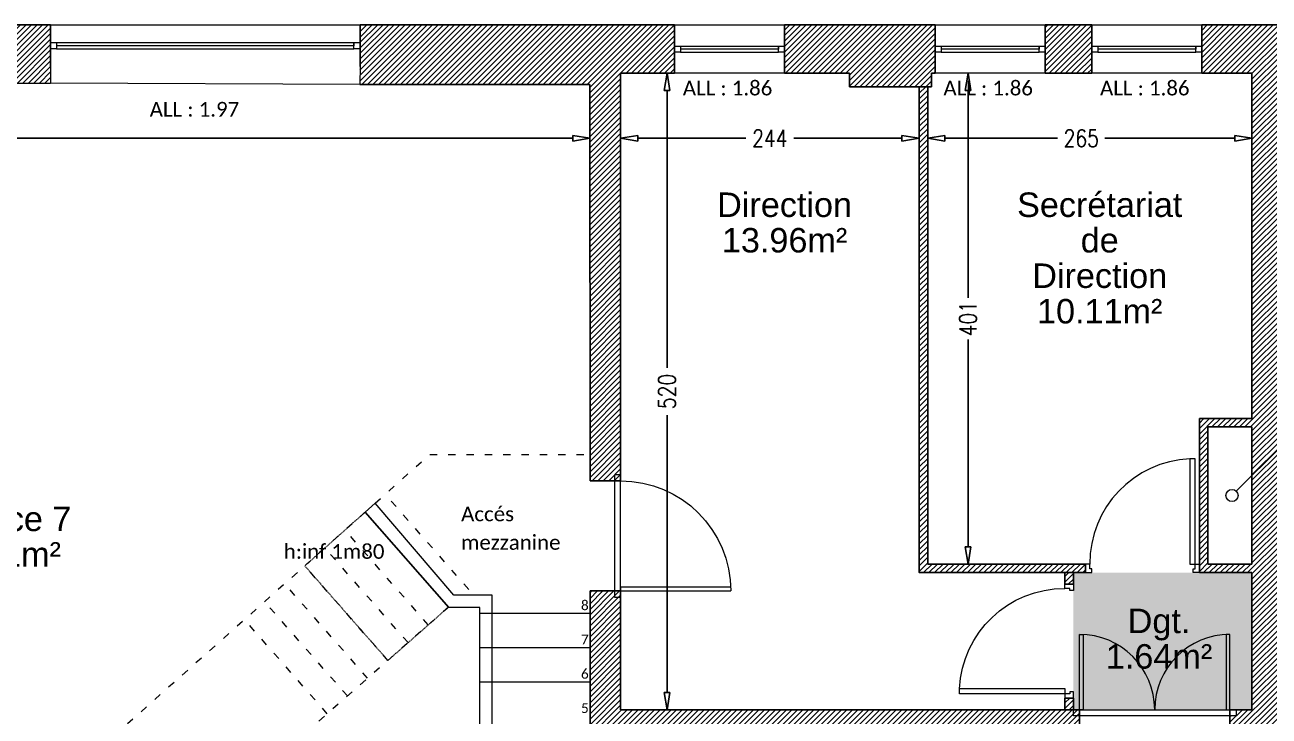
# Model space of a CAD drawing. Header units: millimetres. Extents: x -14819 to 43195, y -10328 to 20814.
# Drawn here: x 8224 to 9240, y 5931 to 6496 of the extents above; entities that cross this region are included whole.
import ezdxf
from ezdxf.enums import TextEntityAlignment as Align

# ---------------------------------------------------------------- set-up
doc = ezdxf.new("R2010")
doc.units = ezdxf.units.MM
doc.header["$PDMODE"] = 3
for name, pattern in [('ACAD_ISO03W100', [30, 12, -18]), ('Chemin', [0.5, 0.3, -0.2]), ('Cotation', [0.2, 0.1, -0.1])]:
    doc.linetypes.add(name, pattern=pattern)
for name, color, linetype, lineweight in [('00 - Mise en Sécurité', 30, 'Continuous', 13), ('05 - Menuiserie', 150, 'Continuous', 5), ('41 - Côtes Intérieures', 71, 'Continuous', 9), ('50 - Signes', 12, 'Continuous', 9), ('59 - TxT', 120, 'Continuous', 0), ('_Texte', 7, 'Continuous', 15), ('Escalier', 8, 'Continuous', 18), ('hauteur inf1.8m', 11, 'Continuous', 0), ('Menuiserie_cps', 7, 'Continuous', 15), ('Mur_coupe', 7, 'Continuous', 25), ('Mur_projeté', 8, 'ACAD_ISO03W100', 18), ('Mur_vu', 8, 'Continuous', 18)]:
    doc.layers.add(name, color=color, linetype=linetype, lineweight=lineweight)
doc.layers.add('10 - Hachures', color=7, linetype='Continuous', lineweight=18, true_color=0x646464)
doc.layers.add('90 - Pantone 01', color=7, linetype='Continuous', lineweight=0, true_color=0xefecd6, transparency=0.5)
doc.layers.add('Menuiserie_seuil', color=8, linetype='Continuous', lineweight=9, plot=False)
doc.styles.add('CR_Cot', font='simplex.shx', dxfattribs={"width": 0.8})
doc.styles.add('Legend', font='calibri.ttf')
doc.styles.get("Standard").update_dxf_attribs({"font": 'arial.ttf'})
doc.dimstyles.get("Standard").update_dxf_attribs({"dimtxt": 14, "dimasz": 14, "dimexe": 0.18, "dimexo": 0.0625, "dimgap": 5, "dimtad": 0, "dimtoh": 1, "dimdec": 0, "dimzin": 0, "dimdsep": 46, "dimtxsty": 'CR_Cot', "dimblk": 'CLOSEDBLANK', "dimcen": 0, "dimse1": 1, "dimse2": 1, "dimadec": 0, "dimazin": 0, "dimtfac": 1, "dimtdec": 0, "dimtofl": 0, "dimtmove": 0, "dimatfit": 3, "dimfxl": 1, "dimtolj": 1, "dimtzin": 0, "dimarcsym": 0})

# ---------------------------------------------------------------- blocks, each defined once
blk = doc.blocks.new('_ClosedBlank')
at = {"color": 0, "linetype": 'ByBlock', "lineweight": -2}
for p, q in [((-1, 0.167), (0, 0)), ((-1, 0.167), (-1, -0.167)), ((0, 0), (-1, -0.167))]:
    blk.add_line(p, q, dxfattribs=at)
blk = doc.blocks.new('*D678')
at = {"layer": '41 - Côtes Intérieures', "color": 0, "lineweight": -2, "transparency": 16777216}
for p, q in [((37038.8, 6101.8), (37038.8, 6012)), ((37038.8, 5883.8), (37038.8, 5973.7))]:
    blk.add_line(p, q, dxfattribs=at)
at = {"layer": 'Defpoints', "color": 0, "transparency": 16777216}
for p in [(37038.8, 6115.8), (37060.4, 6115.8), (7060.4, 5869.8)]:
    blk.add_point(p, dxfattribs=at)
at = {"layer": '41 - Côtes Intérieures', "color": 0, "lineweight": -2, "transparency": 16777216, "xscale": 14, "yscale": 14, "zscale": 14}
for p, rotation in [((37038.8, 6115.8), 90), ((37038.8, 5869.8), 270)]:
    blk.add_blockref('_ClosedBlank', p, dxfattribs=dict(at, rotation=rotation))
at = {"layer": '41 - Côtes Intérieures', "color": 0, "transparency": 16777216, "insert": (37038.8, 5992.8), "char_height": 14, "attachment_point": 5, "rotation": 90, "style": 'CR_Cot'}
blk.add_mtext('\\A1;246', dxfattribs=at)
blk = doc.blocks.new('Porte_Double_123')
at = {"layer": 'Menuiserie_cps', "color": 1, "lineweight": 9}
for points in [[(0, 0), (0, 0.615), (0.03, 0.615), (0.03, 0)], [(1.23, 0), (1.23, 0.615), (1.2, 0.615), (1.2, 0)]]:
    blk.add_lwpolyline(points, close=True, dxfattribs=at)
at = {"layer": 'Menuiserie_cps', "lineweight": 9}
for centre, start, end in [((0, 0), 0, 90), ((1.23, 0), 90, 180)]:
    blk.add_arc(centre, 0.615, start, end, dxfattribs=at)
at = {"layer": 'Menuiserie_seuil'}
blk.add_lwpolyline([(-0.05, 0), (1.28, 0), (1.28, -0.05), (-0.05, -0.05)], close=True, dxfattribs=at)
blk = doc.blocks.new('Fenetre_90')
blk.add_lwpolyline([(0.05, 0.05), (0.05, 0), (0, 0), (0, 0.05), (0.9, 0.05), (0.9, 0), (0.85, 0), (0.85, 0.05), (0.85, 0.025), (0.05, 0.025), (0.05, 0), (0.85, 0)])
blk = doc.blocks.new('Porte_Simple_Droite_90')
at = {"layer": 'Menuiserie_cps', "color": 1, "lineweight": 9}
for points in [[(0, 0), (0, 0.9)], [(0.03, 0.9), (0.03, 0), (0, 0)]]:
    blk.add_lwpolyline(points, dxfattribs=at)
at = {"layer": 'Menuiserie_cps', "lineweight": 9}
blk.add_arc((0, 0), 0.9, 0, 90, dxfattribs=at)
at = {"layer": 'Menuiserie_seuil'}
blk.add_lwpolyline([(-0.05, 0), (0.95, 0), (0.95, -0.05), (-0.05, -0.05)], close=True, dxfattribs=at)
blk = doc.blocks.new('Fenetre_253')
blk.add_lwpolyline([(0.05, 0.05), (0.05, 0), (0, 0), (0, 0.05), (2.53, 0.05), (2.53, 0), (2.48, 0), (2.48, 0.05), (2.48, 0.025), (0.05, 0.025), (0.05, 0), (2.48, 0)])
blk = doc.blocks.new('A$C3ab45c8f')
at = {"layer": '05 - Menuiserie', "linetype": 'Continuous'}
for points in [[(38.8, 7), (43, 7), (43, 93), (38.8, 93), (38.8, 7)], [(-46.5, 0), (-41.5, 0), (-41.5, 3), (-43, 3), (-43, 7), (-46.5, 7), (-46.5, 0)], [(46.5, 0), (41.5, 0), (41.5, 3), (43, 3), (43, 7), (46.5, 7), (46.5, 0)]]:
    blk.add_lwpolyline(points, dxfattribs=at)
at = {"layer": '50 - Signes', "color": 64, "linetype": 'Continuous'}
blk.add_arc((42.7, 7.4), 85.7, 92.5887, 180.254, dxfattribs=at)
blk = doc.blocks.new('*D727')
at = {"layer": '41 - Côtes Intérieures', "color": 0, "lineweight": -2, "transparency": 16777216}
for p, q in [((8748.4, 6442.3), (8748.4, 6215.7)), ((8748.4, 5950.3), (8748.4, 6176.9))]:
    blk.add_line(p, q, dxfattribs=at)
at = {"layer": 'Defpoints', "color": 0, "transparency": 16777216}
for p in [(8710.4, 6456.3), (8748.4, 6456.3), (8710.4, 5936.3)]:
    blk.add_point(p, dxfattribs=at)
at = {"layer": '41 - Côtes Intérieures', "color": 0, "lineweight": -2, "transparency": 16777216, "xscale": 14, "yscale": 14, "zscale": 14}
for p, rotation in [((8748.4, 6456.3), 90), ((8748.4, 5936.3), 270)]:
    blk.add_blockref('_ClosedBlank', p, dxfattribs=dict(at, rotation=rotation))
at = {"layer": '41 - Côtes Intérieures', "color": 0, "transparency": 16777216, "insert": (8748.4, 6196.3), "char_height": 14, "attachment_point": 5, "rotation": 90, "style": 'CR_Cot'}
blk.add_mtext('\\A1;520', dxfattribs=at)
blk = doc.blocks.new('*D728')
at = {"layer": '41 - Côtes Intérieures', "color": 0, "lineweight": -2, "transparency": 16777216}
for p, q in [((8724.4, 6403.2), (8812.8, 6403.2)), ((8940.4, 6403.2), (8852.1, 6403.2))]:
    blk.add_line(p, q, dxfattribs=at)
at = {"layer": 'Defpoints', "color": 0, "transparency": 16777216}
for p in [(8954.4, 6403.2), (8710.4, 6211.6), (8954.4, 6211.6)]:
    blk.add_point(p, dxfattribs=at)
at = {"layer": '41 - Côtes Intérieures', "color": 0, "lineweight": -2, "transparency": 16777216, "xscale": 14, "yscale": 14, "zscale": 14, "rotation": 180}
blk.add_blockref('_ClosedBlank', (8710.4, 6403.2), dxfattribs=at)
at = {"layer": '41 - Côtes Intérieures', "color": 0, "lineweight": -2, "transparency": 16777216, "xscale": 14, "yscale": 14, "zscale": 14}
blk.add_blockref('_ClosedBlank', (8954.4, 6403.2), dxfattribs=at)
at = {"layer": '41 - Côtes Intérieures', "color": 0, "transparency": 16777216, "insert": (8832.4, 6403.2), "char_height": 14, "attachment_point": 5, "style": 'CR_Cot'}
blk.add_mtext('\\A1;244', dxfattribs=at)
blk = doc.blocks.new('*D729')
at = {"layer": '41 - Côtes Intérieures', "color": 0, "lineweight": -2, "transparency": 16777216}
for p, q in [((8975.4, 6403.2), (9067.5, 6403.2)), ((9212.4, 6403.2), (9106.3, 6403.2))]:
    blk.add_line(p, q, dxfattribs=at)
at = {"layer": 'Defpoints', "color": 0, "transparency": 16777216}
for p in [(8961.4, 6403.2), (8961.4, 6201.6), (9226.4, 6201.6)]:
    blk.add_point(p, dxfattribs=at)
at = {"layer": '41 - Côtes Intérieures', "color": 0, "lineweight": -2, "transparency": 16777216, "xscale": 14, "yscale": 14, "zscale": 14, "rotation": 180}
blk.add_blockref('_ClosedBlank', (8961.4, 6403.2), dxfattribs=at)
at = {"layer": '41 - Côtes Intérieures', "color": 0, "lineweight": -2, "transparency": 16777216, "xscale": 14, "yscale": 14, "zscale": 14}
blk.add_blockref('_ClosedBlank', (9226.4, 6403.2), dxfattribs=at)
at = {"layer": '41 - Côtes Intérieures', "color": 0, "transparency": 16777216, "insert": (9086.9, 6403.2), "char_height": 14, "attachment_point": 5, "style": 'CR_Cot'}
blk.add_mtext('\\A1;265', dxfattribs=at)
blk = doc.blocks.new('*D730')
at = {"layer": '41 - Côtes Intérieures', "color": 0, "lineweight": -2, "transparency": 16777216}
for p, q in [((8994.4, 6442.3), (8994.4, 6272.8)), ((8994.4, 6069.3), (8994.4, 6238.8))]:
    blk.add_line(p, q, dxfattribs=at)
at = {"layer": 'Defpoints', "color": 0, "transparency": 16777216}
for p in [(8964.4, 6456.3), (8994.4, 6456.3), (8961.4, 6055.3)]:
    blk.add_point(p, dxfattribs=at)
at = {"layer": '41 - Côtes Intérieures', "color": 0, "lineweight": -2, "transparency": 16777216, "xscale": 14, "yscale": 14, "zscale": 14}
for p, rotation in [((8994.4, 6456.3), 90), ((8994.4, 6055.3), 270)]:
    blk.add_blockref('_ClosedBlank', p, dxfattribs=dict(at, rotation=rotation))
at = {"layer": '41 - Côtes Intérieures', "color": 0, "transparency": 16777216, "insert": (8994.4, 6255.8), "char_height": 14, "attachment_point": 5, "rotation": 90, "style": 'CR_Cot'}
blk.add_mtext('\\A1;401', dxfattribs=at)
blk = doc.blocks.new('*D731')
at = {"layer": '41 - Côtes Intérieures', "color": 0, "lineweight": -2, "transparency": 16777216}
for p, q in [((7719.4, 6403.2), (8176, 6403.2)), ((8671.4, 6403.2), (8214.8, 6403.2))]:
    blk.add_line(p, q, dxfattribs=at)
at = {"layer": 'Defpoints', "color": 0, "transparency": 16777216}
for p in [(8685.4, 6403.2), (7705.4, 6350.3), (8685.4, 6350.5)]:
    blk.add_point(p, dxfattribs=at)
at = {"layer": '41 - Côtes Intérieures', "color": 0, "lineweight": -2, "transparency": 16777216, "xscale": 14, "yscale": 14, "zscale": 14, "rotation": 180}
blk.add_blockref('_ClosedBlank', (7705.4, 6403.2), dxfattribs=at)
at = {"layer": '41 - Côtes Intérieures', "color": 0, "lineweight": -2, "transparency": 16777216, "xscale": 14, "yscale": 14, "zscale": 14}
blk.add_blockref('_ClosedBlank', (8685.4, 6403.2), dxfattribs=at)
at = {"layer": '41 - Côtes Intérieures', "color": 0, "transparency": 16777216, "insert": (8195.4, 6403.2), "char_height": 14, "attachment_point": 5, "style": 'CR_Cot'}
blk.add_mtext('\\A1;980', dxfattribs=at)

msp = doc.modelspace()

# ---------------------------------------------------------------- hatches: boundary and pattern name
at = {"layer": '10 - Hachures', "lineweight": 18}
h = msp.add_hatch(dxfattribs=at)
h.set_pattern_fill('ANSI31', color=256)
h.paths.add_polyline_path([(8244.44, 6461.84), (8244.44, 6495.84), (8081.44, 6495.84), (8081.44, 6461.84), (8081.44, 6448.28), (8244.44, 6448.28)])
h = msp.add_hatch(dxfattribs=at)
h.set_pattern_fill('ANSI31', color=256)
h.paths.add_polyline_path([(8754.44, 6495.84), (8497.44, 6495.84), (8497.37, 6447.05), (8685.37, 6447.05), (8685.44, 6123.34), (8710.44, 6123.34), (8710.44, 6456.34), (8754.44, 6456.34)])
h = msp.add_hatch(dxfattribs=at)
h.set_pattern_fill('ANSI31', color=256)
h.paths.add_polyline_path([(8967.44, 6495.84), (8844.44, 6495.84), (8844.44, 6456.34), (8897.44, 6456.34), (8897.44, 6445.34), (8964.44, 6445.34), (8964.44, 6456.34), (8967.44, 6456.34)])
h = msp.add_hatch(dxfattribs=at)
h.set_pattern_fill('ANSI31', color=256)
h.paths.add_polyline_path([(9095.44, 6495.84), (9057.44, 6495.84), (9057.44, 6456.34), (9095.44, 6456.34)])
h = msp.add_hatch(dxfattribs=at)
h.set_pattern_fill('ANSI31', color=256)
h.paths.add_polyline_path([(9250.44, 6495.84), (9185.44, 6495.84), (9185.44, 6456.34), (9226.44, 6456.34), (9226.44, 6174.34), (9183.44, 6174.34), (9183.44, 6048.34), (9226.44, 6048.34), (9226.44, 5936.34), (9213.44, 5936.34), (9213.44, 5931.34), (9208.44, 5931.34), (9208.44, 5910.84), (9230.44, 5910.84), (9230.44, 5426.84), (9150.44, 5426.84), (9150.44, 5404.84), (9230.44, 5404.84), (9230.44, 5383.84), (9250.44, 5383.84), (9250.44, 5433.9), (9554.46, 5433.9), (9554.46, 4916.84), (9574.46, 4916.84), (9574.46, 5453.9), (9250.44, 5453.9)])
h.paths.add_polyline_path([(9226.44, 6055.34), (9190.44, 6055.34), (9190.44, 6167.34), (9226.44, 6167.34)], flags=16)
h = msp.add_hatch(dxfattribs=at)
h.set_pattern_fill('ANSI31', color=256)
h.paths.add_polyline_path([(8961.44, 6055.34), (8961.44, 6445.34), (8954.44, 6445.34), (8954.44, 6048.34), (9090.44, 6048.34), (9090.44, 6055.34)])
h = msp.add_hatch(dxfattribs=at)
h.set_pattern_fill('ANSI31', color=256)
h.set_pattern_definition([(45, (0, -2), (-2.245064, 2.245064), [])])
h.paths.add_polyline_path([(9080.44, 6048.34), (9073.44, 6048.34), (9073.44, 6038.84), (9080.44, 6038.84)])
h.paths.add_polyline_path([(9073.44, 5936.34), (9080.44, 5936.34), (9080.44, 5945.84), (9073.44, 5945.84)])
h = msp.add_hatch(dxfattribs=at)
h.set_pattern_fill('ANSI31', color=256)
h.paths.add_polyline_path([(8710.44, 5910.84), (9085.44, 5910.84), (9085.44, 5936.34), (8710.44, 5936.34), (8710.44, 6033.34), (8685.44, 6033.34), (8685.44, 5569.84), (8710.44, 5569.84)])
at = {"layer": '90 - Pantone 01'}
h = msp.add_hatch(color=256, dxfattribs=at)
h.dxf.hatch_style = 1
h.paths.add_polyline_path([(9080.44, 6048.34), (9226.44, 6048.34), (9226.44, 5936.34), (9080.44, 5936.34)])

# ---------------------------------------------------------------- linework, layer by layer
at = {"layer": '00 - Mise en Sécurité', "linetype": 'Continuous'}
msp.add_lwpolyline([(9250.5, 6151.74), (9213.64, 6114.88)], dxfattribs=at)
msp.add_circle((9210.11, 6111.34), 5, dxfattribs=at)
at = {"layer": '50 - Signes', "flags": 128}
for points in [[(8553.17, 6072.38, 0, 0, 0), (8458.53, 5989.2, 20, 0, 0), (8437.5, 5970.71, 0, 0, 0)], [(8640.44, 5818.84, 0, 0, 0), (8640.44, 5986.84, 20, 0, 0), (8640.44, 6014.84, 0, 0, 0)]]:
    msp.add_lwpolyline(points, format="xyseb", dxfattribs=at)
at = {"layer": 'Escalier'}
for p, q in [((8685.44, 6014.84), (8595.44, 6014.84)), ((8685.44, 5986.84), (8595.44, 5986.84)), ((8685.44, 5958.84), (8595.44, 5958.84))]:
    msp.add_line(p, q, dxfattribs=at)
at = {"layer": 'hauteur inf1.8m', "linetype": 'Cotation', "ltscale": 4, "flags": 128}
for points in [[(8520.22, 5976.58), (8452.3, 6053.83), (8501.57, 6097.74)], [(8520.22, 5976.58), (8569.79, 6020.15)]]:
    msp.add_lwpolyline(points, dxfattribs=at)
at = {"layer": 'Mur_coupe'}
for p, q in [((8081.44, 6495.84), (8244.44, 6495.84)), ((8497.44, 6495.84), (8754.44, 6495.84)), ((8844.44, 6495.84), (8967.44, 6495.84)), ((9057.44, 6495.84), (9095.44, 6495.84)), ((9185.44, 6495.84), (9250.44, 6495.84))]:
    msp.add_line(p, q, dxfattribs=at)
at = {"layer": 'Mur_coupe', "flags": 128}
for points in [[(8244.44, 6461.84), (8244.44, 6495.84)], [(8497.44, 6461.84), (8497.44, 6495.84)], [(8754.44, 6456.34), (8754.44, 6495.84)], [(8844.44, 6456.34), (8844.44, 6495.84)], [(8967.44, 6456.34), (8967.44, 6495.84)], [(9057.44, 6456.34), (9057.44, 6495.84)], [(9095.44, 6456.34), (9095.44, 6495.84)], [(9185.44, 6456.34), (9185.44, 6495.84)], [(8710.44, 6456.34), (8754.44, 6456.34)], [(8710.44, 6123.34), (8710.44, 6456.34)], [(8844.44, 6456.34), (8897.44, 6456.34)], [(8897.44, 6456.34), (8897.44, 6445.34)], [(8964.44, 6456.34), (8967.44, 6456.34)], [(8964.44, 6456.34), (8964.44, 6445.34)], [(9057.44, 6456.34), (9095.44, 6456.34)], [(9185.44, 6456.34), (9226.44, 6456.34)], [(9226.44, 6456.34), (9226.44, 6174.34)], [(8497.38, 6447.05), (8685.38, 6447.05)], [(8685.44, 6123.34), (8685.38, 6447.05)], [(8897.44, 6445.34), (8964.44, 6445.34)], [(9183.44, 6174.34), (9183.44, 6048.34)], [(9226.44, 6174.34), (9183.44, 6174.34)], [(9190.44, 6167.34), (9190.44, 6055.34)], [(9226.44, 6167.34), (9190.44, 6167.34)], [(9226.44, 6167.34), (9226.44, 6055.34)], [(8710.44, 6123.34), (8685.44, 6123.34)], [(8501.64, 6097.8), (8509.71, 6104.99)], [(8570.06, 6019.84), (8501.57, 6097.74)], [(9226.44, 6055.34), (9190.44, 6055.34)], [(9226.44, 6048.34), (9183.44, 6048.34)], [(9226.44, 6048.34), (9226.44, 5936.34)], [(8709.44, 6033.34), (8685.44, 6033.34)], [(8685.44, 5569.84), (8685.44, 6033.34)], [(8710.44, 5936.34), (8710.44, 6033.34)], [(9085.44, 5936.34), (8710.44, 5936.34)], [(9085.44, 5910.84), (9085.44, 5936.34)], [(9226.44, 5936.34), (9208.44, 5936.34)], [(9208.44, 5910.84), (9208.44, 5936.34)]]:
    msp.add_lwpolyline(points, dxfattribs=at)
at = {"layer": 'Mur_coupe', "lineweight": 18}
for points in [[(8244.44, 6461.84), (8244.44, 6448.28)], [(8497.44, 6461.84), (8497.37, 6447.05)], [(8081.44, 6448.28), (8244.44, 6448.28)]]:
    msp.add_lwpolyline(points, dxfattribs=at)
at = {"layer": 'Mur_coupe'}
for points in [[(9090.44, 6048.34), (8954.44, 6048.34), (8954.44, 6445.34)], [(9090.44, 6055.34), (8961.44, 6055.34), (8961.44, 6445.34)], [(9090.44, 6048.34), (9090.44, 6055.34)], [(9073.44, 6038.84), (9073.44, 6048.34)], [(9080.44, 6038.84), (9080.44, 6048.34)], [(9073.44, 6038.84), (9080.44, 6038.84)], [(9073.44, 5936.34), (9073.44, 5945.84)], [(9073.44, 5945.84), (9080.44, 5945.84)], [(9080.44, 5936.34), (9080.44, 5945.84)]]:
    msp.add_lwpolyline(points, dxfattribs=at)
at = {"layer": 'Mur_projeté', "ltscale": 0.5, "flags": 128}
for points in [[(8509.71, 6104.99), (8554.44, 6144.84)], [(8586.31, 6034.67), (8518.01, 6112.38)], [(8502.21, 6098.3), (8245.44, 5869.53)], [(8553.26, 6005.62), (8485.16, 6083.11)], [(8536.74, 5991.1), (8468.73, 6068.48)], [(8520.22, 5976.58), (8452.31, 6053.84)], [(8503.69, 5962.05), (8435.88, 6039.21)], [(8569.79, 6020.15), (8396.66, 5867.98)], [(8487.17, 5947.53), (8419.45, 6024.57)], [(8470.64, 5933.01), (8403.03, 6009.93)]]:
    msp.add_lwpolyline(points, dxfattribs=at)
at = {"layer": 'Mur_projeté', "ltscale": 0.5}
msp.add_lwpolyline([(8554.44, 6144.84), (8685.44, 6144.84)], dxfattribs=at)
at = {"layer": 'Mur_vu', "flags": 128}
for points in [[(8244.44, 6495.84), (8497.44, 6495.84)], [(8754.44, 6495.84), (8844.44, 6495.84)], [(8967.44, 6495.84), (9057.44, 6495.84)], [(9095.44, 6495.84), (9185.44, 6495.84)], [(8497.44, 6447.05), (8244.44, 6448.28)], [(8844.44, 6456.34), (8754.44, 6456.34)], [(9057.44, 6456.34), (8967.44, 6456.34)], [(9185.44, 6456.34), (9095.44, 6456.34)], [(8605.44, 5818.84), (8605.44, 6029.84), (8574.04, 6029.84), (8509.71, 6104.99)], [(8595.44, 5818.84), (8595.44, 6019.84), (8570.06, 6019.84)]]:
    msp.add_lwpolyline(points, dxfattribs=at)

# ---------------------------------------------------------------- block references
at = {"layer": '05 - Menuiserie', "xscale": 100, "yscale": 100, "zscale": 100}
for name, p in [('Fenetre_253', (8244.44, 6476.34)), ('Fenetre_90', (8754.44, 6473.59)), ('Fenetre_90', (8967.44, 6473.59)), ('Fenetre_90', (9095.44, 6473.59)), ('Porte_Double_123', (9085.44, 5936.34))]:
    msp.add_blockref(name, p, dxfattribs=at)
at = {"layer": '05 - Menuiserie', "linetype": 'Continuous'}
msp.add_blockref('A$C3ab45c8f', (9136.94, 6048.34), dxfattribs=at)
at = {"layer": '05 - Menuiserie', "xscale": -100, "yscale": 100, "zscale": 100, "rotation": 270}
msp.add_blockref('Porte_Simple_Droite_90', (8710.44, 6033.34, 27069.8), dxfattribs=at)
at = {"layer": '05 - Menuiserie', "linetype": 'Continuous', "xscale": -1, "rotation": 90}
msp.add_blockref('A$C3ab45c8f', (9080.44, 5992.34), dxfattribs=at)

# ---------------------------------------------------------------- texts
at = {"layer": '59 - TxT', "linetype": 'Continuous'}
for s, p in [('Direction', (8844.44, 6338.91)), ('Secrétariat', (9102, 6338.91)), ('13.96m²', (8844.44, 6309.91)), ('de', (9102, 6309.91)), ('Direction', (9102, 6280.91)), ('10.11m²', (9102, 6251.91)), ('Surface 7', (8201.77, 6082.27)), ('56.41m²', (8201.77, 6053.27)), ('Dgt.', (9150.47, 5998.88)), ('1.64m²', (9150.47, 5969.88))]:
    msp.add_text(s, height=20, dxfattribs=at).set_placement(p, align=Align.CENTER)
at = {"layer": '59 - TxT', "linetype": 'Chemin', "ltscale": 0.1, "style": 'Legend'}
for s, p in [('8', (8684.34, 6017.65)), ('7', (8684.34, 5989.65)), ('6', (8684.35, 5961.65)), ('5', (8684.38, 5933.65))]:
    msp.add_text(s, height=8, dxfattribs=at).set_placement(p, align=Align.RIGHT)
at = {"layer": '_Texte', "linetype": 'Chemin', "ltscale": 0.1, "style": 'Legend'}
for s, p in [('Accés ', (8580.05, 6090.27)), ('mezzanine', (8580.05, 6067.01))]:
    msp.add_text(s, height=12, dxfattribs=at).set_placement(p)
at = {"layer": 'hauteur inf1.8m', "linetype": 'Chemin', "ltscale": 0.1, "style": 'Legend'}
msp.add_text('h:inf 1m80', height=12, rotation=360, dxfattribs=at).set_placement((8435.15, 6059.62))
at = {"layer": 'Menuiserie_cps', "linetype": 'Chemin', "ltscale": 0.1, "style": 'Legend'}
for s, p in [('ALL : 1.86', (8761.25, 6438.24)), ('ALL : 1.86', (8974.25, 6438.24)), ('ALL : 1.86', (9102.25, 6438.24)), ('ALL : 1.97', (8325.55, 6420.9))]:
    msp.add_text(s, height=12, dxfattribs=at).set_placement(p)

# ---------------------------------------------------------------- dimensions: what is measured, and where the dimension line sits
at = {"layer": '41 - Côtes Intérieures'}
for base, p1, p2, picture, middle in [((8748.4, 6456.34), (8710.44, 5936.34), (8710.44, 6456.34), '*D727', (8748.4, 6196.34)), ((8994.42, 6456.34), (8961.44, 6055.34), (8964.44, 6456.34), '*D730', (8994.42, 6255.84)), ((37038.83, 6115.84), (7060.44, 5869.84), (37060.44, 6115.84), '*D678', (37038.83, 5992.84))]:
    dim = msp.add_linear_dim(base=base, p1=p1, p2=p2, angle=90, dimstyle='Standard', dxfattribs=at)
    dim.commit()
    dim.dimension.update_dxf_attribs({"geometry": picture, "text_midpoint": middle})
dim = msp.add_linear_dim(base=(8685.43, 6403.2), p1=(7705.44, 6350.29), p2=(8685.43, 6350.48), dimstyle='Standard', dxfattribs=at)
dim.commit()
dim.dimension.update_dxf_attribs({"geometry": '*D731', "text_midpoint": (8195.44, 6403.2)})
for base, p1, p2, picture, middle in [((8954.44, 6403.2), (8710.44, 6211.59), (8954.44, 6211.59), '*D728', (8832.44, 6403.2)), ((8961.44, 6403.2), (9226.44, 6201.59), (8961.44, 6201.59), '*D729', (9086.94, 6403.2))]:
    dim = msp.add_linear_dim(base=base, p1=p1, p2=p2, dimstyle='Standard', dxfattribs=at)
    dim.commit()
    dim.dimension.update_dxf_attribs({"geometry": picture, "text_midpoint": middle, "dimtype": 160})

doc.saveas('drawing.dxf')
